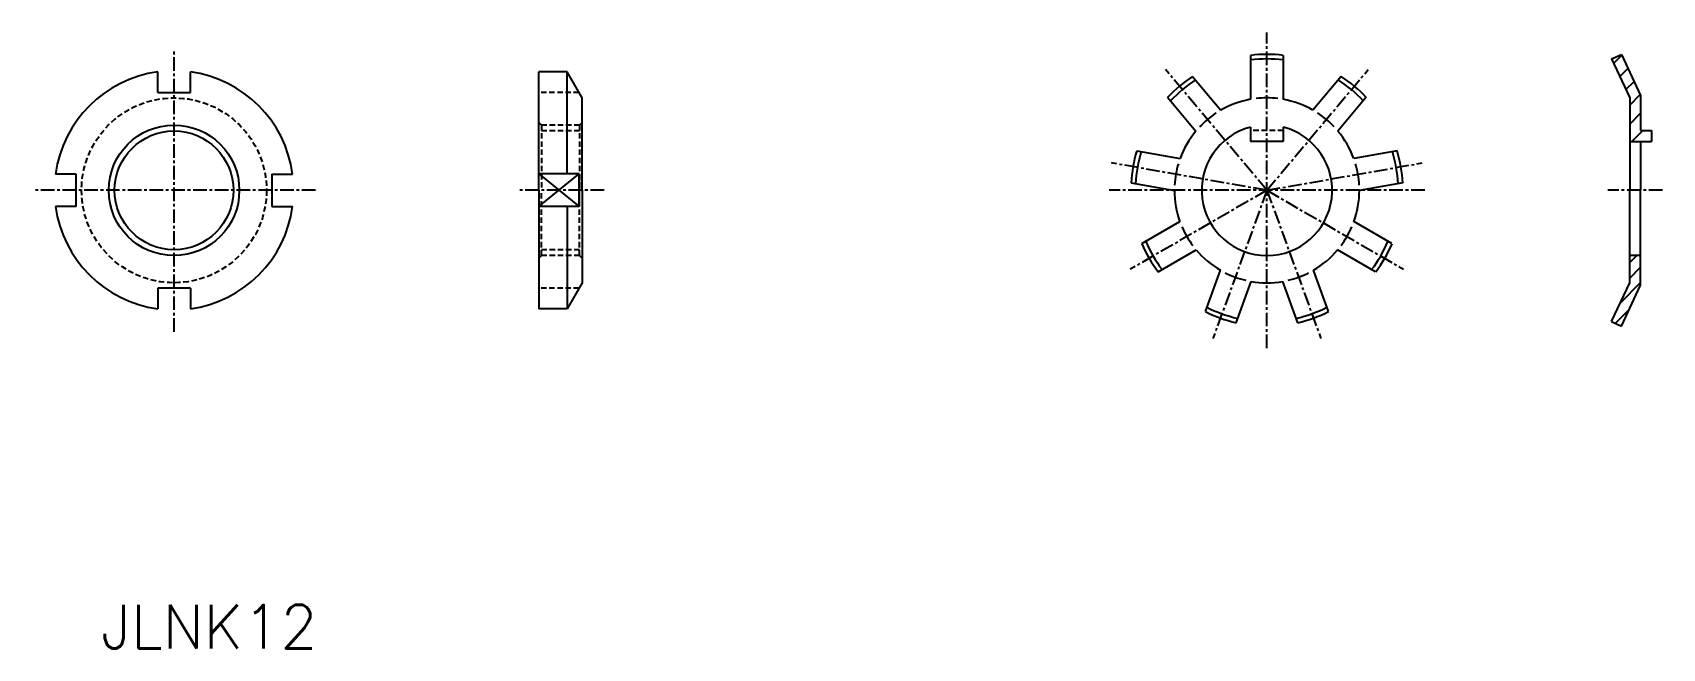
# Model space of a CAD drawing. Extents: x -20264 to -19844, y 30600 to 43907.
# Drawn here: x -20264.3 to -20114.5, y 35830.8 to 35887.4 of the extents above; entities outside this region: 3.
import ezdxf
from ezdxf.enums import TextEntityAlignment as Align

# ---------------------------------------------------------------- set-up
doc = ezdxf.new("R2010")
doc.units = 0
doc.header["$PDMODE"] = 1
doc.linetypes.add('CENTER', pattern=[2, 1.25, -0.25, 0.25, -0.25])
doc.linetypes.add('DASHED', pattern=[0.75, 0.5, -0.25])
doc.layers.get('0').update_dxf_attribs({"linetype": 'CONTINUOUS'})
doc.layers.add('CENTER', color=1, linetype='CENTER')
doc.styles.add('MISUMI', font='txt.shx')

# ---------------------------------------------------------------- blocks, each defined once
blk = doc.blocks.new('*X0')
at = {"color": 0, "linetype": 'CONTINUOUS'}
for p, q in [((-20118.98, 35884.61), (-20118.22, 35885.36)), ((-20118.41, 35883.4), (-20117.66, 35884.16)), ((-20117.85, 35882.2), (-20117.1, 35882.95)), ((-20117.5, 35880.78), (-20116.54, 35881.75)), ((-20117.5, 35879.02), (-20116.5, 35880.02)), ((-20117.3, 35877.44), (-20116.3, 35878.44)), ((-20115.54, 35877.44), (-20115.5, 35877.48))]:
    blk.add_line(p, q, dxfattribs=at)
blk = doc.blocks.new('*X1')
at = {"color": 0, "linetype": 'CONTINUOUS'}
for p, q in [((-20117.5, 35866.29), (-20116.84, 35866.94)), ((-20117.5, 35864.87), (-20116.5, 35865.87)), ((-20118.36, 35862.6), (-20116.5, 35864.46)), ((-20118.83, 35860.71), (-20117.53, 35862.02))]:
    blk.add_line(p, q, dxfattribs=at)

msp = doc.modelspace()

# ---------------------------------------------------------------- linework, layer by layer
at = {"color": 7, "linetype": 'CONTINUOUS'}
for p, q in [((-20113.64, 43907.38), (-20113.64, 43907.38)), ((-20113.64, 43906.91), (-20113.64, 43906.91)), ((-20152.35, 35885.35), (-20152.35, 35881.31)), ((-20149.35, 35885.35), (-20149.35, 35881.31)), ((-20119.17, 35885.02), (-20118.26, 35885.44)), ((-20118.26, 35885.44), (-20116.5, 35881.66)), ((-20252.8, 35881.94), (-20252.8, 35883.84)), ((-20249.8, 35881.94), (-20249.8, 35883.84)), ((-20217.78, 35872.94), (-20217.78, 35883.84)), ((-20215.17, 35883.84), (-20217.78, 35883.84)), ((-20213.78, 35881.44), (-20215.17, 35883.84)), ((-20215.17, 35874.45), (-20215.17, 35883.84)), ((-20119.17, 35885.02), (-20117.5, 35881.44)), ((-20157.68, 35883.41), (-20155.08, 35880.32)), ((-20144.03, 35883.41), (-20146.62, 35880.32)), ((-20252.8, 35881.94), (-20249.8, 35881.94)), ((-20213.78, 35872.94), (-20213.78, 35881.44)), ((-20159.98, 35881.49), (-20157.38, 35878.39)), ((-20141.73, 35881.49), (-20144.33, 35878.39)), ((-20117.5, 35881.44), (-20117.5, 35872.94)), ((-20116.5, 35881.66), (-20116.5, 35878.44)), ((-20152.35, 35878.75), (-20152.35, 35877.44)), ((-20149.35, 35878.75), (-20149.35, 35877.44)), ((-20116.5, 35878.44), (-20115.5, 35878.44)), ((-20115.5, 35878.44), (-20115.5, 35877.44)), ((-20162.81, 35876.57), (-20158.83, 35875.87)), ((-20149.35, 35877.44), (-20152.35, 35877.44)), ((-20138.89, 35876.57), (-20142.87, 35875.87)), ((-20117.5, 35877.44), (-20115.5, 35877.44)), ((-20116.5, 35877.44), (-20116.5, 35872.94)), ((-20260.3, 35874.44), (-20262.2, 35874.44)), ((-20260.3, 35871.44), (-20260.3, 35874.44)), ((-20242.3, 35874.44), (-20240.4, 35874.44)), ((-20242.3, 35874.44), (-20242.3, 35871.44)), ((-20214.07, 35874.45), (-20217.78, 35874.45)), ((-20214.07, 35874.45), (-20214.07, 35871.44)), ((-20214.07, 35871.44), (-20214.07, 35874.45)), ((-20163.33, 35873.62), (-20159.35, 35872.92)), ((-20138.37, 35873.62), (-20142.35, 35872.92)), ((-20217.78, 35872.94), (-20217.78, 35862.05)), ((-20213.78, 35872.94), (-20213.78, 35864.44)), ((-20117.5, 35864.44), (-20117.5, 35872.94)), ((-20116.5, 35864.22), (-20116.5, 35872.94)), ((-20260.3, 35871.44), (-20262.2, 35871.44)), ((-20242.3, 35871.44), (-20240.4, 35871.44)), ((-20214.07, 35871.44), (-20217.78, 35871.44)), ((-20215.17, 35871.44), (-20215.17, 35862.05)), ((-20162.35, 35868.04), (-20158.85, 35870.06)), ((-20139.36, 35868.04), (-20142.86, 35870.06)), ((-20160.85, 35865.44), (-20157.35, 35867.46)), ((-20140.86, 35865.44), (-20144.36, 35867.46)), ((-20116.5, 35866.94), (-20117.5, 35866.94)), ((-20213.78, 35864.44), (-20215.17, 35862.05)), ((-20156.51, 35861.79), (-20155.12, 35865.59)), ((-20153.69, 35860.77), (-20152.31, 35864.57)), ((-20148.02, 35860.77), (-20149.4, 35864.57)), ((-20145.2, 35861.79), (-20146.58, 35865.59)), ((-20119.17, 35860.87), (-20117.5, 35864.44)), ((-20252.8, 35863.94), (-20252.8, 35862.05)), ((-20249.8, 35863.94), (-20252.8, 35863.94)), ((-20249.8, 35863.94), (-20249.8, 35862.05)), ((-20118.26, 35860.44), (-20116.5, 35864.22)), ((-20215.17, 35862.05), (-20217.78, 35862.05)), ((-20119.17, 35860.87), (-20118.26, 35860.44))]:
    msp.add_line(p, q, dxfattribs=at)
at = {"color": 3, "linetype": 'DASHED'}
for p, q in [((-20214.07, 35881.94), (-20217.78, 35881.94)), ((-20217.78, 35879.19), (-20217.53, 35878.94)), ((-20214.03, 35878.94), (-20217.53, 35878.94)), ((-20217.53, 35878.94), (-20217.53, 35872.94)), ((-20214.03, 35878.4), (-20217.53, 35878.4)), ((-20213.78, 35879.19), (-20214.03, 35878.94)), ((-20214.03, 35878.94), (-20214.03, 35872.94)), ((-20149.35, 35878.44), (-20152.35, 35878.44)), ((-20149.35, 35878.44), (-20152.35, 35878.44)), ((-20217.53, 35866.94), (-20217.53, 35872.94)), ((-20214.03, 35866.94), (-20214.03, 35872.94)), ((-20214.03, 35867.48), (-20217.53, 35867.48)), ((-20217.78, 35866.69), (-20217.53, 35866.94)), ((-20214.03, 35866.94), (-20217.53, 35866.94)), ((-20213.78, 35866.69), (-20214.03, 35866.94)), ((-20214.07, 35863.94), (-20217.78, 35863.94))]:
    msp.add_line(p, q, dxfattribs=at)
at = {"color": 3, "linetype": 'CONTINUOUS'}
for p, q in [((-20217.78, 35874.45), (-20214.07, 35871.45)), ((-20217.78, 35871.45), (-20214.07, 35874.45))]:
    msp.add_line(p, q, dxfattribs=at)
at = {"color": 3, "linetype": 'DASHED'}
msp.add_circle((-20251.3, 35872.94), 8.5, dxfattribs=at)
at = {"color": 3, "linetype": 'CONTINUOUS'}
msp.add_circle((-20251.3, 35872.94), 6, dxfattribs=at)
at = {"color": 7, "linetype": 'CONTINUOUS'}
msp.add_circle((-20251.3, 35872.94), 5.46, dxfattribs=at)
for centre, radius, start, end in [((-20150.85, 35872.94), 12.5, 83.1079, 96.8921), ((-20251.3, 35872.94), 11, 97.8375, 172.1625), ((-20251.3, 35872.94), 11, 7.8375, 82.1625), ((-20150.85, 35872.52), 12.5, 83.1079, 96.8921), ((-20150.85, 35872.94), 12.5, 123.1079, 136.8921), ((-20150.58, 35872.62), 12.5, 123.1079, 136.8921), ((-20151.12, 35872.62), 12.5, 43.1079, 56.8921), ((-20150.85, 35872.94), 12.5, 43.1079, 56.8921), ((-20150.85, 35872.94), 8.5, 100.1642, 119.8358), ((-20150.85, 35872.94), 8.5, 100.1642, 119.8358), ((-20150.85, 35872.94), 8.5, 83.2437, 96.7563), ((-20150.85, 35872.94), 8.5, 60.1642, 79.8358), ((-20150.85, 35872.94), 8.5, 60.1642, 79.8358), ((-20150.85, 35872.94), 8.5, 123.2437, 136.7563), ((-20150.85, 35872.94), 8.5, 43.2437, 56.7563), ((-20150.85, 35872.94), 8.5, 140.1642, 159.8358), ((-20150.85, 35872.94), 8.5, 140.1642, 159.8358), ((-20150.85, 35872.94), 6, 104.4775, 75.5225), ((-20150.85, 35872.94), 8.5, 20.1642, 39.8358), ((-20150.85, 35872.94), 8.5, 20.1642, 39.8358), ((-20150.85, 35872.94), 12.5, 163.1079, 176.8921), ((-20150.44, 35872.87), 12.5, 163.1079, 176.8921), ((-20151.27, 35872.87), 12.5, 3.1079, 16.8921), ((-20150.85, 35872.94), 12.5, 3.1079, 16.8921), ((-20150.85, 35872.94), 8.5, 163.2437, 176.7563), ((-20150.85, 35872.94), 8.5, 3.2437, 16.7563), ((-20150.85, 35872.94), 8.5, 180.1642, 199.8358), ((-20150.85, 35872.94), 8.5, 180.1642, 199.8358), ((-20150.85, 35872.94), 8.5, 340.1642, 359.8358), ((-20150.85, 35872.94), 8.5, 340.1642, 359.8358), ((-20251.3, 35872.94), 11, 187.8375, 262.1625), ((-20251.3, 35872.94), 11, 277.8375, 352.1625), ((-20150.85, 35872.94), 8.5, 203.2437, 216.7563), ((-20150.85, 35872.94), 8.5, 323.2437, 336.7563), ((-20150.85, 35872.94), 12.5, 203.1079, 216.8921), ((-20150.49, 35873.15), 12.5, 203.1079, 216.8921), ((-20150.85, 35872.94), 8.5, 220.1642, 239.8358), ((-20150.85, 35872.94), 8.5, 220.1642, 239.8358), ((-20150.85, 35872.94), 8.5, 300.1642, 319.8358), ((-20150.85, 35872.94), 8.5, 300.1642, 319.8358), ((-20151.22, 35873.15), 12.5, 323.1079, 336.8921), ((-20150.85, 35872.94), 12.5, 323.1079, 336.8921), ((-20150.85, 35872.94), 8.5, 243.2437, 256.7563), ((-20150.85, 35872.94), 8.5, 260.1642, 279.8358), ((-20150.85, 35872.94), 8.5, 260.1642, 279.8358), ((-20150.85, 35872.94), 8.5, 283.2437, 296.7563), ((-20150.85, 35872.94), 12.5, 243.1079, 256.8921), ((-20150.71, 35873.34), 12.5, 243.1079, 256.8921), ((-20151, 35873.34), 12.5, 283.1079, 296.8921), ((-20150.85, 35872.94), 12.5, 283.1079, 296.8921)]:
    msp.add_arc(centre, radius, start, end, dxfattribs=at)
msp.add_point((-19844.35, 30599.58), dxfattribs=at)
at = {"layer": 'CENTER', "color": 1, "linetype": 'CENTER'}
for p, q in [((-20150.85, 35858.44), (-20150.85, 35887.44)), ((-20251.3, 35859.94), (-20251.3, 35885.94)), ((-20150.85, 35872.94), (-20160.17, 35884.05)), ((-20150.85, 35872.94), (-20141.53, 35884.05)), ((-20150.85, 35872.94), (-20165.13, 35875.46)), ((-20150.85, 35872.94), (-20136.57, 35875.46)), ((-20238.3, 35872.94), (-20264.3, 35872.94)), ((-20211.78, 35872.94), (-20219.78, 35872.94)), ((-20136.35, 35872.94), (-20165.35, 35872.94)), ((-20150.85, 35872.94), (-20163.41, 35865.69)), ((-20150.85, 35872.94), (-20155.81, 35859.32)), ((-20150.85, 35872.94), (-20145.89, 35859.32)), ((-20150.85, 35872.94), (-20138.3, 35865.69)), ((-20114.5, 35872.94), (-20119.5, 35872.94))]:
    msp.add_line(p, q, dxfattribs=at)

# ---------------------------------------------------------------- block references
at = {"color": 3, "linetype": 'CONTINUOUS'}
for name in ['*X0', '*X1']:
    msp.add_blockref(name, (0, 0), dxfattribs=at)

# ---------------------------------------------------------------- texts
at = {"color": 7, "linetype": 'CONTINUOUS', "style": 'MISUMI'}
msp.add_text('JLNK12', height=4, dxfattribs=at).set_placement((-20248.05, 35830.82), align=Align.CENTER)

doc.saveas('drawing.dxf')
